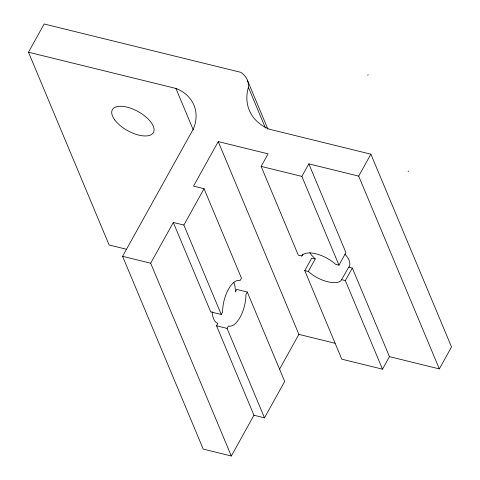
<?xml version="1.0" encoding="UTF-8"?>
<svg xmlns="http://www.w3.org/2000/svg" width="480" height="480" viewBox="0 0 480 480"><rect width="100%" height="100%" fill="white"/><g stroke="black" fill="none" stroke-linecap="round" stroke-linejoin="round"><path stroke-width="0.72" d="M233.838 282.498A23.472 10.542 -76.2 0 1 235.41 291.924L236.736 289.434L247.272 292.026L245.94 294.516A23.472 10.542 -76.2 0 1 228.444 326.004L227.07 328.386L264.492 417.84L253.956 415.248L216.54 325.794L217.914 323.412A23.472 10.542 -76.2 0 1 212.142 311.754M126.552 249.276L109.116 244.992L28.476 52.212L44.148 24L240.774 72.324A26.148 19.974 -22.7 0 1 248.4 87.324A53.724 41.034 -22.7 0 0 269.76 129.324L370.884 154.176L451.524 346.956L439.332 368.898L389.472 356.64L352.32 268.05L348.726 267.168L340.89 280.842A23.472 10.878 29.1 0 1 312.582 274.848L308.28 271.476L304.758 270.612L311.724 258.078L315.246 258.942L308.28 271.476M253.956 415.248L231.318 456L203.226 449.094L122.586 256.32L193.638 128.43A47.01 35.904 -22.7 0 0 175.944 88.452L28.476 52.212M231.318 456L150.678 263.22L173.316 222.474L183.852 225.06L221.244 314.46L210.714 311.874L173.316 222.474M439.332 368.898L358.692 176.118L308.832 163.866L345.93 252.612L338.964 265.146L335.688 264.342A23.472 10.878 29.1 0 0 302.76 254.73L301.776 256.008L298.29 255.15L261.138 166.392L268.104 153.852L218.244 141.6L193.518 186.114L204.048 188.7L241.446 278.1L240.096 280.536A23.472 10.542 -76.2 0 0 222.6 312.024L221.244 314.46M183.852 225.06L204.048 188.7M338.964 265.146L301.866 176.4L308.832 163.866M367.788 75.264L368.136 74.634M301.776 256.008L302.82 254.13M358.692 176.118L370.884 154.176M279.612 369.072L298.89 334.38L218.244 141.6M264.492 417.84L284.694 381.48L247.272 292.026M304.758 270.612L341.778 359.172L382.506 369.18L345.354 280.59L352.32 268.05M408.108 171.654L408.456 171.024M382.506 369.18L389.472 356.64M348.726 267.168L349.596 266.034C350.748 261.546 347.928 257.292 344.946 254.214M261.138 166.392L301.866 176.4M341.76 279.708L345.354 280.59M122.586 256.32L150.678 263.22M298.89 334.38L335.016 343.26M216.54 325.794L227.07 328.386M315.246 258.942L311.25 254.838L309.828 252.648M247.38 80.106L267.9 129.168M248.4 87.324L265.458 128.088M175.944 88.452L193.284 129.912M114.744 119.898A23.472 10.878 29.1 0 0 151.44 134.538A23.472 10.878 29.1 0 0 132.528 108.912A23.472 10.878 29.1 0 0 114.744 119.898"/></g></svg>
